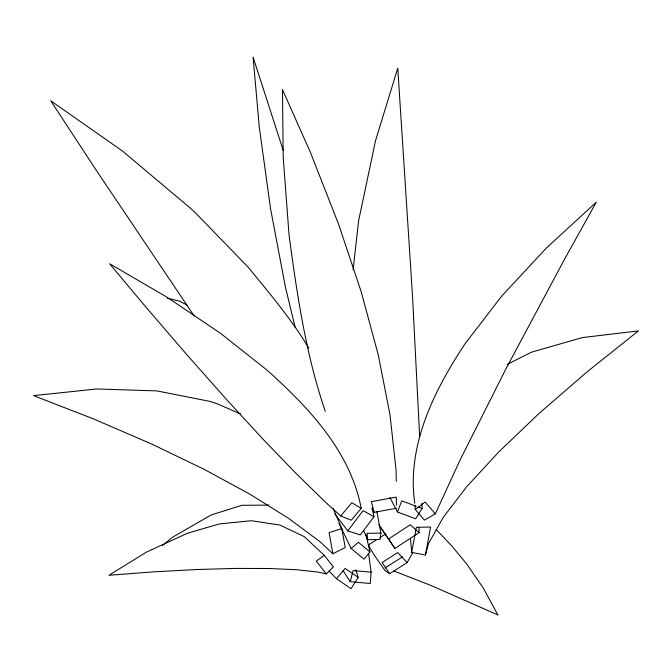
<?xml version="1.0" encoding="UTF-8"?>
<svg xmlns="http://www.w3.org/2000/svg" width="672" height="672" viewBox="0 0 672 672"><rect width="100%" height="100%" fill="white"/><g stroke="black" fill="none" stroke-linecap="round" stroke-linejoin="round"><path stroke-width="1.01" d="M368.592 553.686L371.112 572.166L370.255 583.464L350.23 581.717L343.006 570.494M353.128 269.648L358.579 220.92L375.522 140.717L397.765 68.141L412.524 296.209L419.672 436.775M376.883 511.686L380.94 533.081L380.083 539.456L367.609 539.675L363.502 530.284M411.684 552.426L416.346 527.302L430.609 527.066L425.418 555.013L411.684 552.426L410.508 538.642M350.23 581.717L353.102 570.604L371.112 572.166M425.418 555.013L428.576 543.488M421.949 503.37L422.083 508.486L415.674 518.801L397.421 511.946L401.78 500.867L416.279 506.31M414.926 505.352L415.254 509.485L424.418 520.12L435.33 513.828L460.152 459.9L505.882 368.945L564.85 258.644L596.274 202.213L546.218 248.178L501.606 296.218L465.184 343.568C434.28 390.256 406.417 445.612 414.767 503.286M428.702 543.287L443.318 517.23L466.754 486.646L498.708 451.987L538.91 413.582L587.068 371.885L638.4 330.91L582.372 337.579L531.493 352.162L507.343 364.316M377.126 539.372L369.264 544.37L369.037 546.42L374.279 555.131L384.972 570.52L389.693 573.695L407.098 562.64L412.574 553.014M355.824 569.806L358.193 577.366L351.036 588.655L336.512 578.726L329.196 571.217M347.768 530.88L363.073 510.636L373.993 516.734L360.234 534.937L347.768 530.88L334.832 513.82M366.072 534.895L369.953 551.922L364.006 559.18L351.145 548.495L338.932 523.312M340.729 515.978L351.826 502.732L361.208 508.326L351.238 520.237L340.729 515.978L326.18 502.858L296.016 473.407L262.912 439.068L226.951 399.958L188.168 356.194L146.546 307.86L109.578 263.726L167.076 297.242L220.508 333.304L266.692 369.844C308.372 407.106 350.423 451.366 361.208 508.326M336.512 578.726L345.131 568.436L358.193 577.366M326.34 573.922L333.346 566.908L324.274 555.349L304.248 536.642L279.821 525.017L251.404 520.733L219.408 523.916L187.312 533.299L146.647 552.014L108.923 575.274L153.401 571.864L197.022 569.512L235.603 568.411L268.808 568.495L296.36 569.722L318.049 572.074L326.34 573.922L316.252 561.061L324.274 555.349M351.145 548.495L358.394 542.312L369.953 551.922M162.506 545.504L172.452 537.281L211.134 514.97L241.996 505.277L268.876 505.117M415.254 509.485L425.141 502.001L435.33 513.828M388.492 539.02L410.231 524.782L419.084 532.585L394.901 548.428L378.748 524.639M379.747 537.709L385.854 533.828M385.182 567.865L402.545 556.836M240.517 413.952L217.804 404.032L210.697 401.554L156.929 390.902L96.692 388.97L33.6 395.64L93.03 418.723L151.721 444.058L204.154 469.316L249.934 494.197L288.716 518.44L320.208 541.867L332.884 553.753L345.206 547.554L341.804 528.57L333.194 508.654M341.804 528.57L329.095 532.644L332.884 553.753M371.834 508.914L374.136 512.341L396.505 508.225M380.94 533.081L367.072 533.324L367.609 539.675M167.336 298.242L179.416 301.106L187.127 305.096M393.876 570.998L431.029 585.488L497.885 614.939L483.143 587.849L466.57 563.808L451.727 545.891L436.17 529.469M418.219 507.041L422.083 508.486M407.098 562.64L397.757 552.577L382.108 562.514L389.693 573.695M497.498 614.452L497.885 614.939M380.243 526.764L394.901 548.428M194.208 316.058L96.138 170.083L50.719 100.775L122.514 151.066L189.697 207.623L195.401 212.806L248.279 267.313C269.506 293.336 291.539 319.217 308.784 348.13M389.911 497.49L397.421 511.946M325.298 411.314C305.794 354.463 297.066 294.521 289.061 235.166L283.231 157.475L282.458 89.561L310.456 152.477L338.52 224.053L361.183 291.707L378.37 355.345L390.004 414.817L396.052 469.955L396.304 481.27M283.248 150.52L253.067 57.061L259.342 127.588L270.556 208.74L285.415 287.028L295.142 327.256M374.136 512.341L371.398 501.665L396.287 497.087L396.446 505.193M372.12 507.688L373.993 516.734M282.458 89.561L282.526 90.056M419.034 527.495L419.084 532.585"/></g></svg>
